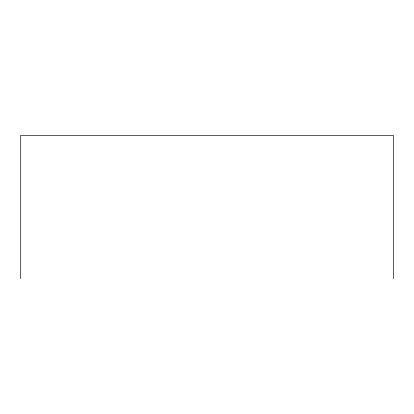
<?xml version="1.0" encoding="UTF-8"?>
<svg xmlns="http://www.w3.org/2000/svg" width="414" height="414" viewBox="0 0 414 414"><rect width="100%" height="100%" fill="white"/><g stroke="black" fill="none" stroke-linecap="round" stroke-linejoin="round"><path stroke-width="0.62" d="M393.3 278.658L393.3 135.342L20.7 135.342L20.7 278.658"/></g></svg>
